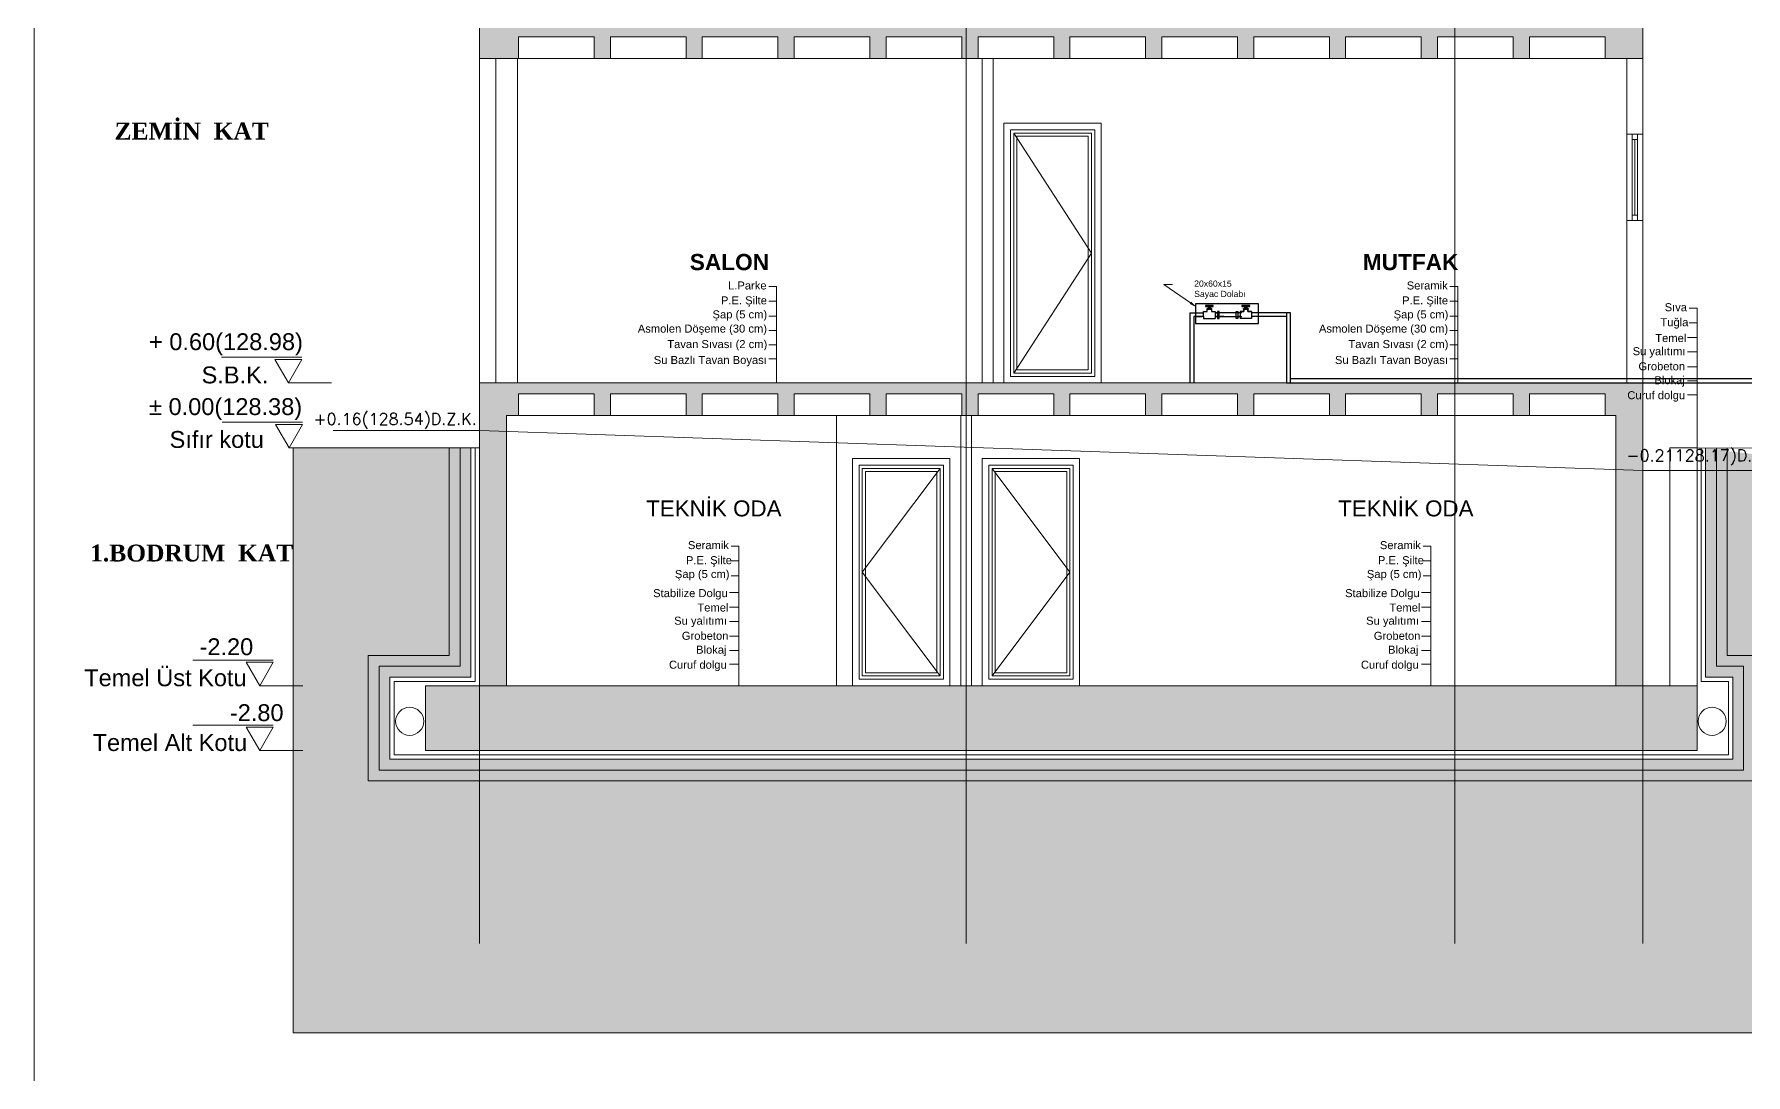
# Model space of a CAD drawing. Header units: millimetres. Extents: x 14753 to 45183, y 5640 to 19518.
# Drawn here: x 18019 to 19602, y 11766 to 12728 of the extents above; entities that cross this region are included whole.
import ezdxf
from ezdxf import colors
from ezdxf.entities.mleader import LeaderData, LeaderLine
from ezdxf.math import Vec2, Vec3

# ---------------------------------------------------------------- set-up
doc = ezdxf.new("R2010")
doc.units = ezdxf.units.MM
doc.layers.add('A_50_DİM', color=2, linetype='Continuous')
doc.layers.add('A_TXT_25_F', color=160, linetype='Continuous')
for name, color, linetype, lineweight in [('CERCEVE', 66, 'Continuous', 0), ('k tarama', 252, 'Continuous', 9), ('MATERIAL2', 1, 'Continuous', 20)]:
    doc.layers.add(name, color=color, linetype=linetype, lineweight=lineweight)
doc.styles.add('OLCU', font='romans.shx')
doc.styles.get("Standard").update_dxf_attribs({"font": 'arial.ttf'})

# ---------------------------------------------------------------- blocks, each defined once
blk = doc.blocks.new('kot1')
for p, q in [((578788.5013949978, 90039.10951766901), (578862.9744544147, 90039.10951766901)), ((578801.0013949977, 90015.45888257441), (578761.0013949977, 90015.45888257441))]:
    blk.add_line(p, q)
blk.add_lwpolyline([(578813.5013949977, 90037.10951766899), (578788.5013949978, 90037.10951766899), (578801.0013949977, 90015.45888257441)], close=True)
blk = doc.blocks.new('iski kesiti')
at = {"layer": 'k tarama'}
h = blk.add_hatch(dxfattribs=at)
h.set_pattern_fill('JIS_STN_2.5', color=256, scale=5)
h.set_pattern_definition([(45, (-366940.1222862817, -4535584.13996255), (-8.838834764831844, 8.838834764831844), []), (45, (-366931.2972862817, -4535584.13996255), (-8.838834764831844, 8.838834764831844), [6, -2.5])])
h.paths.add_polyline_path([(19489.74226241588, 13055.86003745068), (19419.74226241588, 13055.86003745068), (19419.74226241588, 13035.86003745068), (19404.74226241588, 13035.86003745068), (19404.74226241588, 13055.86003745068), (19334.74226241588, 13055.86003745068), (19334.74226241588, 13035.86003745068), (19319.74226241588, 13035.86003745068), (19319.74226241588, 13055.86003745068), (19249.74226241588, 13055.86003745068), (19249.74226241588, 13035.86003745068), (19234.74226241588, 13035.86003745068), (19234.74226241588, 13055.86003745068), (19164.74226241588, 13055.86003745068), (19164.74226241588, 13035.86003745068), (19149.74226241588, 13035.86003745068), (19149.74226241588, 13055.86003745068), (19079.74226241588, 13055.86003745068), (19079.74226241588, 13035.86003745068), (19064.74226241588, 13035.86003745068), (19064.74226241588, 13055.86003745068), (18994.74226241588, 13055.86003745068), (18994.74226241588, 13035.86003745068), (18979.74226241588, 13035.86003745068), (18979.74226241588, 13055.86003745068), (18909.74226241588, 13055.86003745068), (18909.74226241588, 13035.86003745068), (18894.74226241588, 13035.86003745068), (18894.74226241588, 13055.86003745068), (18824.74226241588, 13055.86003745068), (18824.74226241588, 13035.86003745068), (18813.74226241588, 13035.86003745068), (18813.74226241588, 13065.86003745068), (20009.74226241588, 13065.86003745068), (20009.74226241588, 13035.86003745068), (19999.74226241588, 13035.86003745068), (19999.74226241588, 13055.86003745068), (19929.74226241588, 13055.86003745068), (19929.74226241588, 13035.86003745068), (19914.74226241588, 13035.86003745068), (19914.74226241588, 13055.86003745068), (19844.74226241588, 13055.86003745068), (19844.74226241588, 13035.86003745068), (19829.74226241588, 13035.86003745068), (19829.74226241588, 13055.86003745068), (19759.74226241588, 13055.86003745068), (19759.74226241588, 13035.86003745068), (19744.74226241588, 13035.86003745068), (19744.74226241588, 13055.86003745068), (19674.74226241588, 13055.86003745068), (19674.74226241588, 13035.86003745068), (19659.74226241588, 13035.86003745068), (19659.74226241588, 13055.86003745068), (19589.74226241588, 13055.86003745068), (19589.74226241588, 13035.86003745068), (19574.74226241588, 13035.86003745068), (19574.74226241588, 13055.86003745068), (19504.74226241588, 13055.86003745068), (19504.74226241588, 13035.86003745068), (19489.74226241588, 13035.86003745068)])
h.paths.add_polyline_path([(19489.74226241588, 12725.86003745068), (19419.74226241588, 12725.86003745068), (19419.74226241588, 12705.86003745068), (19404.74226241588, 12705.86003745068), (19404.74226241588, 12725.86003745068), (19334.74226241588, 12725.86003745068), (19334.74226241588, 12705.86003745068), (19319.74226241588, 12705.86003745068), (19319.74226241588, 12725.86003745068), (19249.74226241588, 12725.86003745068), (19249.74226241588, 12705.86003745068), (19234.74226241588, 12705.86003745068), (19234.74226241588, 12725.86003745068), (19164.74226241588, 12725.86003745068), (19164.74226241588, 12705.86003745068), (19149.74226241588, 12705.86003745068), (19149.74226241588, 12725.86003745068), (19079.74226241588, 12725.86003745068), (19079.74226241588, 12705.86003745068), (19064.74226241588, 12705.86003745068), (19064.74226241588, 12725.86003745068), (18994.74226241588, 12725.86003745068), (18994.74226241588, 12705.86003745068), (18979.74226241588, 12705.86003745068), (18979.74226241588, 12725.86003745068), (18909.74226241588, 12725.86003745068), (18909.74226241588, 12705.86003745068), (18873.74226241588, 12705.86003745068), (18873.74226241588, 12735.86003745068), (19949.74226241588, 12735.86003745068), (19949.74226241588, 12705.86003745068), (19914.74226241588, 12705.86003745068), (19914.74226241588, 12725.86003745068), (19844.74226241588, 12725.86003745068), (19844.74226241588, 12705.86003745068), (19829.74226241588, 12705.86003745068), (19829.74226241588, 12725.86003745068), (19759.74226241588, 12725.86003745068), (19759.74226241588, 12705.86003745068), (19744.74226241588, 12705.86003745068), (19744.74226241588, 12725.86003745068), (19674.74226241588, 12725.86003745068), (19674.74226241588, 12705.86003745068), (19659.74226241588, 12705.86003745068), (19659.74226241588, 12725.86003745068), (19589.74226241588, 12725.86003745068), (19589.74226241588, 12705.86003745068), (19574.74226241588, 12705.86003745068), (19574.74226241588, 12725.86003745068), (19504.74226241588, 12725.86003745068), (19504.74226241588, 12705.86003745068), (19489.74226241588, 12705.86003745068)])
h.paths.add_polyline_path([(19489.74226241588, 12395.86003745068), (19419.74226241588, 12395.86003745068), (19419.74226241588, 12375.86003745068), (19404.74226241588, 12375.86003745068), (19404.74226241588, 12395.86003745068), (19334.74226241588, 12395.86003745068), (19334.74226241588, 12375.86003745068), (19319.74226241588, 12375.86003745068), (19319.74226241588, 12395.86003745068), (19249.74226241588, 12395.86003745068), (19249.74226241588, 12375.86003745068), (19234.74226241588, 12375.86003745068), (19234.74226241588, 12395.86003745068), (19164.74226241588, 12395.86003745068), (19164.74226241588, 12375.86003745068), (19149.74226241588, 12375.86003745068), (19149.74226241588, 12395.86003745068), (19079.74226241588, 12395.86003745068), (19079.74226241588, 12375.86003745068), (19064.74226241588, 12375.86003745068), (19064.74226241588, 12395.86003745068), (18994.74226241588, 12395.86003745068), (18994.74226241588, 12375.86003745068), (18979.74226241588, 12375.86003745068), (18979.74226241588, 12395.86003745068), (18909.74226241588, 12395.86003745068), (18909.74226241588, 12375.86003745068), (18898.74226241588, 12375.86003745068), (18898.74226241588, 12125.86003745068), (18873.74226241588, 12125.86003745068), (18873.74226241588, 12405.86003745068), (19949.74226241588, 12405.86003745068), (19949.74226241588, 12125.86003745068), (19924.74226241588, 12125.86003745068), (19924.74226241588, 12375.86003745068), (19914.74226241588, 12375.86003745068), (19914.74226241588, 12395.86003745068), (19844.74226241588, 12395.86003745068), (19844.74226241588, 12375.86003745068), (19829.74226241588, 12375.86003745068), (19829.74226241588, 12395.86003745068), (19759.74226241588, 12395.86003745068), (19759.74226241588, 12375.86003745068), (19744.74226241588, 12375.86003745068), (19744.74226241588, 12395.86003745068), (19674.74226241588, 12395.86003745068), (19674.74226241588, 12375.86003745068), (19659.74226241588, 12375.86003745068), (19659.74226241588, 12395.86003745068), (19589.74226241588, 12395.86003745068), (19589.74226241588, 12375.86003745068), (19574.74226241588, 12375.86003745068), (19574.74226241588, 12395.86003745068), (19504.74226241588, 12395.86003745068), (19504.74226241588, 12375.86003745068), (19489.74226241588, 12375.86003745068)])
h.paths.add_polyline_path([(18823.74226241588, 12065.86003745068), (18823.74226241588, 12125.86003745068), (19999.74226241588, 12125.86003745068), (19999.74226241588, 12065.86003745068)])
h = blk.add_hatch(dxfattribs=at)
h.set_pattern_fill('AR-CONC', color=256, scale=0.5)
h.set_pattern_definition([(50, (0, 0), (91.092334498002, -7.969542769451543), [9.525, -104.775]), (355, (0, 0), (-17.62171071248467, 95.52842261951758), [7.62, -83.820292085]), (100.4514446999999, (7.591003499999999, -0.66412675), (73.47062354517664, 87.55887595609754), [8.095004399999995, -89.04512229999997]), (46.1842, (0, 25.4), (135.5395204460649, -21.02116396636358), [14.2875, -157.1625]), (96.63555760999992, (11.29494999999997, 23.64825), (118.7020670257515, 123.7130622988607), [12.14251157, -133.56780408]), (351.18415117, (0, 25.4), (118.7020670324885, 123.7130622927663), [11.429983535, -125.72986596]), (21, (12.69999999999999, 19.05), (75.80719563456624, -51.1325990935438), [9.525, -104.775]), (326, (12.69999999999999, 19.05), (30.90101417382354, 92.09398306115962), [7.62, -83.82]), (71.45144499999999, (19.01726630000002, 14.78895005), (106.708209639358, 40.96138444295262), [8.0950044, -89.04496879999999]), (37.5, (0, 0), (1.544301625295908, 42.27751943657655), [0, -82.804, 0, -85.09, 0, -84.1375]), (7.499999999999999, (0, 0), (33.40983125515287, 50.09028740905975), [0, -48.51399999999999, 0, -80.899, 0, -32.0675]), (327.5, (-28.32100000000003, 0), (67.7952975834357, -2.864371996336721), [0, -31.75, 0, -99.06, 0, -131.445]), (317.5, (-41.02100000000001, 0), (74.06459069300902, 12.71324551666651), [0, -41.275, 0, -65.786, 0, -93.345])])
h.paths.add_polyline_path([(20126.60807132686, 12087.51067254567), (20114.10807132686, 12065.8600374511), (20101.60807132698, 12087.51067254567)], flags=16)
h.paths.add_polyline_path([(20126.60807132686, 12147.51067254567), (20114.10807132686, 12125.8600374511), (20101.60807132698, 12147.51067254567)], flags=16)
h.paths.add_polyline_path([(19932.58074294789, 12325.64247361626), (20097.15217155285, 12325.64247361626), (20097.15217155285, 12350.328187907), (19932.58074294789, 12350.328187907)], flags=9)
h.paths.add_polyline_path([(20080.76122178831, 12231.81214070166), (20272.59388074785, 12231.81214070166), (20272.59388074785, 12265.17630255137), (20080.76122178831, 12265.17630255137)], flags=24)
h.paths.add_polyline_path([(20089.64098598989, 12088.90686979626), (20147.27904874568, 12088.90686979626), (20147.27904874568, 12112.80168562163), (20089.64098598989, 12112.80168562163)], flags=24)
h.paths.add_polyline_path([(20118.15243127758, 12061.27699684714), (20269.00209021346, 12061.27699684714), (20269.00209021346, 12085.06008006679), (20118.15243127758, 12085.06008006679)], flags=24)
h.paths.add_polyline_path([(20117.70185411914, 12149.87782980982), (20175.33991687494, 12149.87782980982), (20175.33991687494, 12173.7726456352), (20117.70185411914, 12173.7726456352)], flags=24)
h.paths.add_polyline_path([(20122.55839098341, 12120.38795565872), (20282.24024637223, 12120.38795565872), (20282.24024637223, 12148.89573192066), (20122.55839098341, 12148.89573192066)], flags=24)
h.paths.add_polyline_path([(21074.90179887653, 12099.01104956152), (21266.73445783607, 12099.01104956152), (21266.73445783607, 12132.37521141123), (21074.90179887653, 12132.37521141123)], flags=9)
h.paths.add_polyline_path([(21075.58459699488, 11928.47590570701), (21226.43425593076, 11928.47590570701), (21226.43425593076, 11952.25898892665), (21075.58459699488, 11952.25898892665)], flags=9)
h.paths.add_polyline_path([(21174.42302007397, 12017.07673866969), (21232.06108282977, 12017.07673866969), (21232.06108282977, 12040.97155449507), (21174.42302007397, 12040.97155449507)], flags=9)
h.paths.add_polyline_path([(21146.68102629225, 12208.6656304293), (21241.95169477793, 12208.6656304293), (21241.95169477793, 12232.86372047023), (21146.68102629225, 12232.86372047023)], flags=9)
h.paths.add_polyline_path([(21067.03935604662, 11987.58686451859), (21226.72121143543, 11987.58686451859), (21226.72121143543, 12016.09464078053), (21067.03935604662, 12016.09464078053)], flags=9)
h.paths.add_polyline_path([(21200.74226241588, 12213.05894631054), (20504.74226241588, 12213.05894631054), (20504.74226241588, 12290.01944542257), (20027.74226241588, 12342.76392541744), (20027.74226241594, 12153.86003745068), (20052.74226241588, 12153.86003745068), (20052.74226241588, 12037.86003745068), (18770.74226241588, 12037.86003745068), (18770.74226241588, 12153.86003745068), (18845.74226241588, 12153.86003745068), (18845.74226241588, 12345.86003745068), (18701.33281097281, 12345.86003745068), (18701.33281097281, 11805.05894631147), (21200.74226241588, 11805.05894631147)])
h = blk.add_hatch(dxfattribs=at)
h.set_pattern_fill('GRAVEL', color=256)
h.set_pattern_definition([(228.0127875, (-372121.9697745561, -4537466.640490426), (-203.2000000159581, -228.5999999858178), [3.4172144, -338.30483639565]), (184.969741, (-372124.2557745562, -4537469.180490425), (304.799999879405, 25.40000144697924), [5.864047199999992, -580.5404889352391]), (132.5104471, (-372130.0977745562, -4537469.688490426), (254.0000001072749, -279.3999999024596), [4.1348152, -409.3472279409999]), (267.273689, (-372140.0037745561, -4537476.038490425), (25.40000005319725, 507.9999999973312), [5.340045199999993, -528.6643742573791]), (292.83365418, (-372140.2577745562, -4537481.372490426), (-127.0000000106341, 304.7999999955546), [5.236336999999993, -518.3980774534391]), (357.273689, (-372138.2257745562, -4537486.198490426), (-507.9999999973312, 25.40000005319728), [5.340045199999993, -528.6643742573791]), (37.69424047, (-372132.8917745561, -4537486.452490425), (-330.199999985359, -254.0000000190041), [7.061936599999999, -699.1311531424701]), (72.25532837, (-372127.3037745561, -4537482.134490425), (177.8000000477929, 558.7999999847885), [6.6671952, -660.0525660190499]), (121.42956562, (-372125.2717745561, -4537475.784490426), (-203.2000000288312, 330.1999999822602), [5.35813, -530.4554569871201]), (175.2363583, (-372128.0657745562, -4537471.212490427), (279.3999999959952, -25.40000004389256), [6.117132799999993, -299.7393694999995]), (222.3974378, (-372134.1617745562, -4537470.704490425), (-304.7999999902466, -279.4000000106399), [7.9107792, -783.1677251217699]), (138.81407483, (-372114.8577745561, -4537476.292490427), (-177.7999999893351, 152.4000000123918), [2.700045399999999, -267.30565824344]), (171.4692344, (-372116.8897745562, -4537474.514490426), (330.2000000088966, -50.79999994237343), [5.136819799999999, -508.5463899704]), (225, (-372121.9697745561, -4537473.752490426), (-3.6e-15, -25.40000000000239), [3.592093399999999, -32.32893108428]), (203.19859051, (-372123.7477745562, -4537470.704490425), (127.0000000034609, 50.79999999109333), [1.934413199999998, -191.5062236889397]), (291.80140949, (-372125.5257745561, -4537471.466490426), (-25.40000000531496, 76.19999999822872), [2.7356562, -134.0475299]), (30.96375653, (-372124.5097745562, -4537474.006490426), (76.20000000186383, 50.79999999721125), [4.443196599999993, -143.6629815290998]), (161.56505118, (-372120.6997745561, -4537471.720490426), (50.80000000132582, -25.39999999733753), [3.2128714, -77.10898116828]), (16.389540334, (-372140.2577745562, -4537471.466490426), (254.0000000000015, 76.20000000000243), [4.50088, -445.58826672539]), (70.34617594, (-372135.9397745561, -4537470.196490426), (-101.6000000092931, -279.3999999967041), [3.775989399999999, -373.822156782]), (293.19859051, (-372120.6997745561, -4537466.640490426), (-50.79999999113262, 127.0000000035528), [3.868800999999996, -189.5718358889397]), (343.61045967, (-372119.1757745561, -4537470.196490426), (-254.0000000053229, 76.19999998222859), [4.500879999999993, -445.5882667253995]), (339.44395478, (-372140.2577745562, -4537487.214490425), (-126.9999999999986, 50.8000000000021), [4.340351999999992, -212.6773431310598]), (294.7751406, (-372136.1937745562, -4537488.738490426), (-127.0000001511693, 279.3999999312726), [3.636721199999999, -360.0359338072]), (66.80140949, (-372120.4457745562, -4537492.040490426), (50.79999999202298, 127.000000003193), [3.868801, -189.57183588894]), (17.35402464, (-372118.9217745562, -4537488.484490427), (-330.1999999934302, -101.6000000213246), [4.2578274, -421.5237598019999]), (69.44395478, (-372132.8917745561, -4537492.040490426), (-50.8000000008846, -126.9999999996463), [2.170175999999999, -214.8475191310601]), (101.3099324739999, (-372121.9697745561, -4537492.040490426), (-25.400000000004, 101.6000000000037), [1.295145999999999, -128.21994964526]), (165.963756532, (-372122.2237745562, -4537490.770490427), (76.19999999999513, -25.39999999999865), [5.236337, -99.49054589069]), (186.00900596, (-372127.3037745561, -4537489.500490425), (253.9999999986537, 25.40000001329353), [4.852669999999992, -480.4136486333695]), (303.69006753, (-372124.5097745562, -4537476.292490427), (-25.40000000352969, 50.79999999823701), [3.663238799999999, -87.9177635968]), (353.15722659, (-372122.4777745562, -4537479.340490426), (431.8000000026568, -50.79999997739394), [6.395567599999999, -633.1600906503099]), (60.9453959, (-372116.1277745562, -4537480.102490426), (-101.6000000027968, -177.7999999984025), [2.615082399999999, -258.8939231811]), (90, (-372114.8577745561, -4537477.816490426), (-25.4, 25.4), [1.524, -23.876]), (120.25643716, (-372127.8117745562, -4537488.738490426), (101.5999999875716, -177.8000000070979), [3.5286696, -349.339407732]), (48.01278749999999, (-372129.5897745561, -4537485.690490426), (203.2000000167534, 228.599999985102), [6.8344288, -334.88762199565]), (0, (-372125.0177745562, -4537480.610490426), (25.4, 25.4), [6.604, -18.796]), (325.3048465, (-372118.4137745562, -4537480.610490426), (254.0000000962153, -177.7999998625458), [4.016095599999999, -397.5931672414]), (254.0546040999999, (-372115.1117745562, -4537482.896490425), (-25.39999999822557, -101.6000000004474), [3.698290799999999, -181.21650038772]), (207.64597536, (-372116.1277745562, -4537486.452490425), (-482.6000000177335, -253.9999999663075), [6.021450999999992, -596.124644229379]), (175.42607874, (-372121.4617745562, -4537489.246490426), (-330.1999999999883, 25.39999999999478), [6.370294599999999, -630.6584645624])])
h.paths.add_polyline_path([(20027.74226241588, 12345.86003745068), (20017.74226241588, 12345.86003745068), (20017.74226241594, 12143.86003745068), (20042.74226241588, 12143.86003745068), (20042.74226241588, 12047.86003745068), (18780.74226241588, 12047.86003745068), (18780.74226241588, 12143.86003745068), (18855.74226241588, 12143.86003745068), (18855.74226241588, 12345.86003745068), (18845.74226241588, 12345.86003745068), (18845.74226241588, 12153.86003745068), (18770.74226241588, 12153.86003745068), (18770.74226241588, 12037.86003745068), (20052.74226241588, 12037.86003745068), (20052.74226241588, 12153.86003745068), (20027.74226241594, 12153.86003745068)])
h = blk.add_hatch(dxfattribs=at)
h.set_pattern_fill('JIS_STN_2.5', color=256, scale=5)
h.set_pattern_definition([(45, (-372140.2577745562, -4537492.040490426), (-8.838834764831844, 8.838834764831844), []), (45, (-372131.4327745562, -4537492.040490426), (-8.838834764831844, 8.838834764831844), [6, -2.5])])
h.paths.add_polyline_path([(20017.74226241588, 12345.86003745068), (20007.74226241588, 12345.86003745068), (20007.74226241594, 12133.86003745068), (20032.74226241588, 12133.86003745068), (20032.74226241588, 12057.86003745068), (18790.74226241588, 12057.86003745068), (18790.74226241588, 12133.86003745068), (18865.74226241588, 12133.86003745068), (18865.74226241588, 12345.86003745068), (18855.74226241588, 12345.86003745068), (18855.74226241588, 12143.86003745068), (18780.74226241588, 12143.86003745068), (18780.74226241588, 12047.86003745068), (20042.74226241588, 12047.86003745068), (20042.74226241588, 12143.86003745068), (20017.74226241594, 12143.86003745068)])
for p, q in [((18873.74226241593, 11887.5398714384), (18873.74226241593, 13409.01192505751)), ((19323.74226241593, 11887.5398714384), (19323.74226241593, 13409.01192505751)), ((19775.74226241594, 11887.5398714384), (19775.74226241594, 13409.01192505751)), ((19949.74226241593, 11887.5398714384), (19949.74226241593, 13409.01192505751)), ((18873.74226241588, 12735.86003745068), (18873.74226241588, 12705.86003745068)), ((19949.74226241588, 12705.86003745068), (19949.74226241588, 12735.86003745068)), ((19949.74226241588, 12705.86003745068), (18873.74226241588, 12705.86003745068)), ((18873.74226241588, 12405.86003745068), (18873.74226241588, 12705.86003745068)), ((18888.74226241588, 12405.86003745068), (18888.74226241588, 12705.86003745068)), ((18908.74226241588, 12405.86003745068), (18908.74226241588, 12705.86003745068)), ((19338.74226241588, 12405.86003745068), (19338.74226241588, 12705.86003745068)), ((19348.74226241588, 12405.86003745068), (19348.74226241588, 12705.86003745068)), ((19934.74226241588, 12405.86003745068), (19934.74226241588, 12705.86003745068)), ((19949.74226241588, 12405.86003745068), (19949.74226241588, 12705.86003745068)), ((19939.74226241588, 12555.86003745068), (19939.74226241588, 12635.86003745068)), ((19944.74226241588, 12635.86003745068), (19944.74226241588, 12555.86003745068)), ((19939.74226241588, 12630.86003745068), (19944.74226241588, 12630.86003745068)), ((19942.24226241588, 12630.86003745068), (19942.24226241588, 12560.86003745068)), ((19944.74226241588, 12560.86003745068), (19939.74226241588, 12560.86003745068)), ((19148.43035647645, 12494.8991782926), (19141.19452097377, 12494.8991782926)), ((19148.43035647645, 12405.86003745068), (19148.43035647645, 12494.8991782926)), ((19778.43035647645, 12494.8991782926), (19771.19452097377, 12494.8991782926)), ((19778.43035647645, 12405.86003745068), (19778.43035647645, 12494.8991782926)), ((19148.43035647645, 12481.39395492524), (19141.19452097377, 12481.39395492524)), ((19778.43035647645, 12481.39395492524), (19771.19452097377, 12481.39395492524)), ((19999.7422624164, 12474.82125041075), (19992.50642691372, 12474.82125041075)), ((19999.74226241588, 12345.86003745068), (19999.7422624164, 12474.82125041075)), ((19148.43035647645, 12467.55137082003), (19141.19452097377, 12467.55137082003)), ((19148.43035647645, 12467.55137082003), (19141.19452097377, 12467.55137082003)), ((19778.43035647645, 12467.55137082003), (19771.19452097377, 12467.55137082003)), ((19778.43035647645, 12467.55137082003), (19771.19452097377, 12467.55137082003)), ((19999.7422624164, 12461.31602704338), (19992.50642691372, 12461.31602704338)), ((19148.43035647645, 12454.37500474788), (19141.19452097377, 12454.37500474788)), ((19148.43035647645, 12454.37500474788), (19141.19452097377, 12454.37500474788)), ((19778.43035647645, 12454.37500474788), (19771.19452097377, 12454.37500474788)), ((19778.43035647645, 12454.37500474788), (19771.19452097377, 12454.37500474788)), ((19999.74226241628, 12447.77289882302), (19991.05925981304, 12447.77289882302)), ((19999.74226241628, 12447.77289882302), (19991.05925981304, 12447.77289882302)), ((19999.74226241628, 12447.77289882302), (19991.05925981304, 12447.77289882302)), ((19148.43035647645, 12441.1986386748), (19141.19452097377, 12441.1986386748)), ((19148.43035647645, 12441.1986386748), (19141.19452097377, 12441.1986386748)), ((19148.43035647645, 12428.02227260172), (19141.19452097377, 12428.02227260172)), ((19148.43035647645, 12428.02227260172), (19141.19452097377, 12428.02227260172)), ((19778.43035647645, 12441.1986386748), (19771.19452097377, 12441.1986386748)), ((19778.43035647645, 12441.1986386748), (19771.19452097377, 12441.1986386748)), ((19778.43035647645, 12428.02227260172), (19771.19452097377, 12428.02227260172)), ((19778.43035647645, 12428.02227260172), (19771.19452097377, 12428.02227260172)), ((19999.74226241628, 12434.46846629586), (19991.05925981211, 12434.46846629493)), ((19999.74226241628, 12434.46846629586), (19991.05925981211, 12434.46846629493)), ((19999.74226241628, 12420.81654797587), (19991.05925981304, 12420.81654797494)), ((18873.74226241588, 12125.86003745068), (18873.74226241588, 12405.86003745068)), ((19949.74226241588, 12405.86003745068), (18873.74226241588, 12405.86003745068)), ((19949.74226241588, 12125.86003745068), (19949.74226241588, 12405.86003745068)), ((19999.74226241628, 12407.65569014102), (19991.05925981304, 12407.65569014102)), ((19999.74226241628, 12407.65569014102), (19991.05925981304, 12407.65569014102)), ((19999.74226241634, 12394.93277717009), (19991.0592598131, 12394.93277717009)), ((18898.74226241588, 12125.86003745068), (18898.74226241588, 12375.86003745068)), ((19924.74226241588, 12375.86003745068), (18898.74226241588, 12375.86003745068)), ((19203.74226241593, 12125.86003745068), (19203.74226241593, 12375.86003745068)), ((19318.74226241588, 12125.86003745068), (19318.74226241588, 12375.86003745068)), ((19328.74226241588, 12125.86003745068), (19328.74226241588, 12375.86003745068)), ((19924.74226241588, 12125.86003745068), (19924.74226241588, 12375.86003745068)), ((19113.606811114, 12254.82125041075), (19106.37097561132, 12254.82125041075)), ((19113.60681111348, 12125.86003745068), (19113.606811114, 12254.82125041075)), ((19753.606811114, 12254.82125041075), (19746.37097561132, 12254.82125041075)), ((19753.60681111348, 12125.86003745068), (19753.606811114, 12254.82125041075)), ((19113.606811114, 12241.31602704338), (19106.37097561132, 12241.31602704338)), ((19753.606811114, 12241.31602704338), (19746.37097561132, 12241.31602704338)), ((19113.606811114, 12227.47344293818), (19106.37097561132, 12227.47344293818)), ((19113.606811114, 12227.47344293818), (19106.37097561132, 12227.47344293818)), ((19753.606811114, 12227.47344293818), (19746.37097561132, 12227.47344293818)), ((19753.606811114, 12227.47344293818), (19746.37097561132, 12227.47344293818)), ((19113.60681111377, 12211.90972008556), (19104.92380851053, 12211.90972008556)), ((19753.60681111377, 12211.90972008556), (19744.92380851053, 12211.90972008556)), ((19113.60681111191, 12198.60528755933), (19104.92380850867, 12198.60528755933)), ((19113.60681111191, 12198.60528755933), (19104.92380850867, 12198.60528755933)), ((19113.60681111191, 12198.60528755933), (19104.92380850867, 12198.60528755933)), ((19753.60681111191, 12198.60528755933), (19744.92380850867, 12198.60528755933)), ((19753.60681111191, 12198.60528755933), (19744.92380850867, 12198.60528755933)), ((19753.60681111191, 12198.60528755933), (19744.92380850867, 12198.60528755933)), ((19113.60681111191, 12185.30085503217), (19104.92380850774, 12185.30085503124)), ((19113.60681111191, 12185.30085503217), (19104.92380850774, 12185.30085503124)), ((19753.60681111191, 12185.30085503217), (19744.92380850774, 12185.30085503124)), ((19753.60681111191, 12185.30085503217), (19744.92380850774, 12185.30085503124)), ((19113.60681111191, 12171.64893671218), (19104.92380850867, 12171.64893671125)), ((19113.60681111191, 12158.48807887733), (19104.92380850867, 12158.48807887733)), ((19113.60681111191, 12158.48807887733), (19104.92380850867, 12158.48807887733)), ((19753.60681111191, 12171.64893671218), (19744.92380850867, 12171.64893671125)), ((19753.60681111191, 12158.48807887733), (19744.92380850867, 12158.48807887733)), ((19753.60681111191, 12158.48807887733), (19744.92380850867, 12158.48807887733)), ((19113.60681111197, 12145.7651659064), (19104.92380850873, 12145.7651659064)), ((19753.60681111197, 12145.7651659064), (19744.92380850873, 12145.7651659064)), ((19999.74226241588, 12125.86003745068), (18823.74226241588, 12125.86003745068)), ((18823.74226241588, 12065.86003745068), (18823.74226241588, 12125.86003745068)), ((19999.74226241588, 12065.86003745068), (19999.74226241588, 12125.86003745068)), ((19999.74226241588, 12065.86003745068), (18823.74226241588, 12065.86003745068))]:
    blk.add_line(p, q, dxfattribs=at)
at = {"layer": 'k tarama', "ltscale": 10}
for p, q in [((19367.74226241588, 12636.86003745068), (19439.74226241588, 12525.86003745068)), ((19439.74226241588, 12525.86003745068), (19367.74226241588, 12414.86003745068)), ((19299.74226241588, 12326.86003745068), (19227.74226241588, 12230.86003745068)), ((19347.74226241588, 12326.86003745068), (19419.74226241588, 12230.86003745068)), ((19227.74226241588, 12230.86003745068), (19299.74226241588, 12134.86003745068)), ((19419.74226241588, 12230.86003745068), (19347.74226241588, 12134.86003745068))]:
    blk.add_line(p, q, dxfattribs=at)
at = {"layer": 'k tarama'}
for points in [[(18979.74226241588, 12705.86003745068), (18979.74226241588, 12725.86003745068), (18909.74226241588, 12725.86003745068), (18909.74226241588, 12705.86003745068)], [(19064.74226241588, 12705.86003745068), (19064.74226241588, 12725.86003745068), (18994.74226241588, 12725.86003745068), (18994.74226241588, 12705.86003745068)], [(19149.74226241588, 12705.86003745068), (19149.74226241588, 12725.86003745068), (19079.74226241588, 12725.86003745068), (19079.74226241588, 12705.86003745068)], [(19234.74226241588, 12705.86003745068), (19234.74226241588, 12725.86003745068), (19164.74226241588, 12725.86003745068), (19164.74226241588, 12705.86003745068)], [(19319.74226241588, 12705.86003745068), (19319.74226241588, 12725.86003745068), (19249.74226241588, 12725.86003745068), (19249.74226241588, 12705.86003745068)], [(19404.74226241588, 12705.86003745068), (19404.74226241588, 12725.86003745068), (19334.74226241588, 12725.86003745068), (19334.74226241588, 12705.86003745068)], [(19489.74226241588, 12705.86003745068), (19489.74226241588, 12725.86003745068), (19419.74226241588, 12725.86003745068), (19419.74226241588, 12705.86003745068)], [(19574.74226241588, 12705.86003745068), (19574.74226241588, 12725.86003745068), (19504.74226241588, 12725.86003745068), (19504.74226241588, 12705.86003745068)], [(19659.74226241588, 12705.86003745068), (19659.74226241588, 12725.86003745068), (19589.74226241588, 12725.86003745068), (19589.74226241588, 12705.86003745068)], [(19744.74226241588, 12705.86003745068), (19744.74226241588, 12725.86003745068), (19674.74226241588, 12725.86003745068), (19674.74226241588, 12705.86003745068)], [(19829.74226241588, 12705.86003745068), (19829.74226241588, 12725.86003745068), (19759.74226241588, 12725.86003745068), (19759.74226241588, 12705.86003745068)], [(19914.74226241588, 12705.86003745068), (19914.74226241588, 12725.86003745068), (19844.74226241588, 12725.86003745068), (19844.74226241588, 12705.86003745068)], [(18979.74226241588, 12375.86003745068), (18979.74226241588, 12395.86003745068), (18909.74226241588, 12395.86003745068), (18909.74226241588, 12375.86003745068)], [(19064.74226241588, 12375.86003745068), (19064.74226241588, 12395.86003745068), (18994.74226241588, 12395.86003745068), (18994.74226241588, 12375.86003745068)], [(19149.74226241588, 12375.86003745068), (19149.74226241588, 12395.86003745068), (19079.74226241588, 12395.86003745068), (19079.74226241588, 12375.86003745068)], [(19234.74226241588, 12375.86003745068), (19234.74226241588, 12395.86003745068), (19164.74226241588, 12395.86003745068), (19164.74226241588, 12375.86003745068)], [(19319.74226241588, 12375.86003745068), (19319.74226241588, 12395.86003745068), (19249.74226241588, 12395.86003745068), (19249.74226241588, 12375.86003745068)], [(19404.74226241588, 12375.86003745068), (19404.74226241588, 12395.86003745068), (19334.74226241588, 12395.86003745068), (19334.74226241588, 12375.86003745068)], [(19489.74226241588, 12375.86003745068), (19489.74226241588, 12395.86003745068), (19419.74226241588, 12395.86003745068), (19419.74226241588, 12375.86003745068)], [(19574.74226241588, 12375.86003745068), (19574.74226241588, 12395.86003745068), (19504.74226241588, 12395.86003745068), (19504.74226241588, 12375.86003745068)], [(19659.74226241588, 12375.86003745068), (19659.74226241588, 12395.86003745068), (19589.74226241588, 12395.86003745068), (19589.74226241588, 12375.86003745068)], [(19744.74226241588, 12375.86003745068), (19744.74226241588, 12395.86003745068), (19674.74226241588, 12395.86003745068), (19674.74226241588, 12375.86003745068)], [(19829.74226241588, 12375.86003745068), (19829.74226241588, 12395.86003745068), (19759.74226241588, 12395.86003745068), (19759.74226241588, 12375.86003745068)], [(19914.74226241588, 12375.86003745068), (19914.74226241588, 12395.86003745068), (19844.74226241588, 12395.86003745068), (19844.74226241588, 12375.86003745068)], [(21200.74226241588, 11805.05894631147), (18701.33281097281, 11805.05894631147), (18701.33281097281, 12345.86003745068), (18873.74226241588, 12345.86003745068)], [(20027.74226241588, 12345.86003745068), (20027.74226241594, 12153.86003745068), (20052.74226241588, 12153.86003745068), (20052.74226241588, 12037.86003745068), (18770.74226241588, 12037.86003745068), (18770.74226241588, 12153.86003745068), (18845.74226241588, 12153.86003745068), (18845.74226241588, 12345.86003745068)], [(20017.74226241588, 12345.86003745068), (20017.74226241594, 12143.86003745068), (20042.74226241588, 12143.86003745068), (20042.74226241588, 12047.86003745068), (18780.74226241588, 12047.86003745068), (18780.74226241588, 12143.86003745068), (18855.74226241588, 12143.86003745068), (18855.74226241588, 12345.86003745068)], [(20007.74226241588, 12345.86003745068), (20007.74226241594, 12133.86003745068), (20032.74226241588, 12133.86003745068), (20032.74226241588, 12057.86003745068), (18790.74226241588, 12057.86003745068), (18790.74226241588, 12133.86003745068), (18865.74226241588, 12133.86003745068), (18865.74226241588, 12345.86003745068)], [(20003.74226241588, 12345.86003745068), (20003.74226241594, 12129.86003745068), (20028.74226241588, 12129.86003745068), (20028.74226241588, 12061.86003745068), (18794.74226241588, 12061.86003745068), (18794.74226241588, 12129.86003745068), (18869.74226241588, 12129.86003745068), (18869.74226241588, 12345.86003745068)], [(19974.74226241588, 12125.86003745068), (19974.74226241588, 12125.86003745068), (19974.74226241588, 12345.86003745068), (19999.74226241588, 12345.86003745068), (19999.74226241588, 12125.86003745068), (19974.74226241588, 12125.86003745068)], [(19999.74226241594, 12345.86003745068), (20479.74226241588, 12343.92138843184)]]:
    blk.add_lwpolyline(points, dxfattribs=at)
for points in [[(19358.74226241588, 12405.86003745068), (19448.74226241588, 12405.86003745068), (19448.74226241588, 12645.86003745068), (19358.74226241588, 12645.86003745068)], [(19364.74226241588, 12639.86003745068), (19364.74226241588, 12411.86003745068), (19442.74226241588, 12411.86003745068), (19442.74226241588, 12639.86003745068)], [(19367.74226241588, 12636.86003745068), (19367.74226241588, 12414.86003745068), (19439.74226241588, 12414.86003745068), (19439.74226241588, 12636.86003745068)], [(19370.74226241588, 12633.86003745068), (19370.74226241588, 12417.86003745068), (19436.74226241588, 12417.86003745068), (19436.74226241588, 12633.86003745068)], [(19949.74226241588, 12555.86003745068), (19934.74226241588, 12555.86003745068), (19934.74226241588, 12635.86003745068), (19949.74226241588, 12635.86003745068)], [(19308.74226241588, 12125.86003745068), (19218.74226241588, 12125.86003745068), (19218.74226241588, 12335.86003745068), (19308.74226241588, 12335.86003745068)], [(19338.74226241588, 12125.86003745068), (19428.74226241588, 12125.86003745068), (19428.74226241588, 12335.86003745068), (19338.74226241588, 12335.86003745068)], [(19302.74226241588, 12329.86003745068), (19302.74226241588, 12131.86003745068), (19224.74226241588, 12131.86003745068), (19224.74226241588, 12329.86003745068)], [(19299.74226241588, 12326.86003745068), (19299.74226241588, 12134.86003745068), (19227.74226241588, 12134.86003745068), (19227.74226241588, 12326.86003745068)], [(19296.74226241588, 12323.86003745068), (19296.74226241588, 12137.86003745068), (19230.74226241588, 12137.86003745068), (19230.74226241588, 12323.86003745068)], [(19344.74226241588, 12329.86003745068), (19344.74226241588, 12131.86003745068), (19422.74226241588, 12131.86003745068), (19422.74226241588, 12329.86003745068)], [(19347.74226241588, 12326.86003745068), (19347.74226241588, 12134.86003745068), (19419.74226241588, 12134.86003745068), (19419.74226241588, 12326.86003745068)], [(19350.74226241588, 12323.86003745068), (19350.74226241588, 12137.86003745068), (19416.74226241588, 12137.86003745068), (19416.74226241588, 12323.86003745068)]]:
    blk.add_lwpolyline(points, close=True, dxfattribs=at)
at = {"layer": 'k tarama', "color": 4}
blk.add_lwpolyline([(18738.20116803818, 12361.86003745068), (18873.74226241588, 12361.86003745068), (19949.74226241588, 12324.86003745068), (20062.60074986913, 12324.86003745068)], dxfattribs=at)
at = {"layer": 'k tarama'}
for centre in [(18809.13207925041, 12092.9593071742), (20013.72970079095, 12092.9593071742)]:
    blk.add_circle(centre, 13, dxfattribs=at)
at = {"layer": 'k tarama', "xscale": -1}
for p in [(597497.9030256537, -77609.59884512331), (597498.5594934908, -77669.59884512331), (597471.394036888, -77889.59884512331), (597471.394036888, -77949.59884512331)]:
    blk.add_blockref('kot1', p, dxfattribs=at)
at = {"layer": 'k tarama'}
for s, height, p in [('Tuğla', 7.4, (19965.94525138044, 12458.25427498482)), ('+ 0.60(128.98)', 15.6, (18567.98711407633, 12436.1263291277, 574.2036407451214)), ('Temel', 7.4, (19961.12103489745, 12443.64260145929)), ('Su yalıtımı', 7.4, (19940.20484126027, 12431.46082010213)), ('S.B.K.', 15.6, (18616.63842382422, 12405.40528171509, 574.2036407451214)), ('Grobeton', 7.4, (19945.59583716752, 12417.50453735143)), ('Blokaj', 7.4, (19960.33526418073, 12404.63754244987)), ('Curuf dolgu', 7.4, (19935.31862025073, 12390.7702720575)), ('± 0.00(128.38)', 15.6, (18568.05056706397, 12376.1263291277, 574.2036407451214)), ('Sıfır kotu', 15.6, (18587.03150263755, 12345.7657665899, 574.2036407451214)), ('P.E. Şilte', 7.4, (19064.62050108163, 12238.25427498482)), ('P.E. Şilte', 7.4, (19704.62050108163, 12238.25427498482)), ('Stabilize Dolgu', 7.4, (19034.27517875226, 12207.77942272275)), ('Stabilize Dolgu', 7.4, (19674.27517875226, 12207.77942272275)), ('Su yalıtımı', 7.4, (19053.72271113848, 12182.29320883844)), ('Temel', 7.4, (19075.20726238593, 12194.47499019559)), ('Su yalıtımı', 7.4, (19693.72271113848, 12182.29320883844)), ('Temel', 7.4, (19715.20726238592, 12194.47499019559)), ('Grobeton', 7.4, (19060.79726052563, 12168.33692608773)), ('Grobeton', 7.4, (19700.79726052563, 12168.33692608773)), ('-2.20', 15.6, (18614.72295071667, 12154.1263291277, 574.2036407451214)), ('Blokaj', 7.4, (19073.99134848622, 12155.46993118618)), ('Blokaj', 7.4, (19713.99134848622, 12155.46993118618)), ('Temel Üst Kotu', 15.6, (18508.10811342875, 12125.40528171602, 574.2036407451214)), ('Curuf dolgu', 7.4, (19048.91031027329, 12141.60266079381)), ('Curuf dolgu', 7.4, (19688.91031027329, 12141.60266079381)), ('-2.80', 15.6, (18642.78381884593, 12093.15536911413, 459.3629125960972)), ('Temel Alt Kotu', 15.6, (18515.86590553663, 12065.49623286351, 459.3629125960972))]:
    blk.add_text(s, height=height, dxfattribs=at).set_placement(p)
at = {"layer": 'k tarama', "style": 'OLCU'}
for s, p in [('+0.16(128.54)D.Z.K.', (18720.21734178089, 12367.10039306432)), ('-0.21128.17)D.Z.K.', (19934.63788580545, 12333.35675933212))]:
    blk.add_text(s, height=10.80000000220025, dxfattribs=at).set_placement(p)
at = {"layer": 'k tarama'}
for s, insert, char_height, width, attachment_point in [('{\\fTimes New Roman|b1|i0|c162|p18;ZEMİN  KAT}', (18607.47937582194, 12646.49935973715, -0.0010915079240021), 15.6, 230.8503102549198, 2), ('{\\fArial|b1|i0|c162|p34;\\C0;SALON}', (19104.81823024619, 12525.09356283303), 15, 177.5771617345536, 2), ('{\\fArial|b1|i0|c162|p34;\\C0;MUTFAK}', (19734.81823024619, 12525.09356283303), 15, 177.5771617345536, 2), ('{\\C7;L.Parke}', (19139.1874094035, 12499.63469546568), 7.4, 53.89089732870428, 3), ('{\\C7;Seramik}', (19769.1874094035, 12499.63469546568), 7.4, 53.89089732870428, 3), ('{\\fArial|b0|i0|c162|p34;\\C7;P.E. Şilte}', (19139.49855690025, 12485.85839659162), 7.4, 45.53639769560044, 3), ('{\\fArial|b0|i0|c162|p34;\\C7;P.E. Şilte}', (19769.49855690024, 12485.85839659162), 7.4, 45.53639769560044, 3), ('Sıva', (19990.49931534345, 12479.55676758382), 7.4, 52.75160089202194, 3), ('{\\C7;Asmolen Döşeme (30 cm)}', (19139.56055965146, 12459.76810316369), 7.4, 121.8655772054926, 3), ('{\\fArial|b0|i0|c162|p34;\\C7;Şap (5 cm)}', (19139.7571853858, 12472.91140880529), 7.4, 52.75160089202194, 3), ('{\\C7;Asmolen Döşeme (30 cm)}', (19769.56055965146, 12459.76810316369), 7.4, 121.8655772054926, 3), ('{\\fArial|b0|i0|c162|p34;\\C7;Şap (5 cm)}', (19769.75718538579, 12472.91140880529), 7.4, 52.75160089202194, 3), ('{\\fArial|b0|i0|c162|p34;\\C7;Tavan Sıvası (2 cm)}', (19139.82166768488, 12445.44779120106), 7.4, 92.2450971010266, 3), ('{\\fArial|b0|i0|c162|p34;\\C7;Tavan Sıvası (2 cm)}', (19769.82166768488, 12445.44779120106), 7.4, 92.2450971010266, 3), ('{\\fArial|b0|i0|c162|p34;\\C7;Su Bazlı Tavan Boyası}', (19139.44166740926, 12430.76071983389), 7.4, 113.0952446000892, 3), ('{\\fArial|b0|i0|c162|p34;\\C7;Su Bazlı Tavan Boyası}', (19769.44166740926, 12430.76071983389), 7.4, 113.0952446000892, 3), ('TEKNİK ODA', (19090.41414271097, 12297.2149240328), 14.8, 355.1543234691073, 2), ('TEKNİK ODA', (19730.41414271097, 12297.2149240328), 14.8, 355.1543234691073, 2), ('{\\fTimes New Roman|b1|i0|c162|p18;1.BODRUM  KAT}', (18607.47937582194, 12256.33930833172, -0.0010915079240021), 15.6, 230.8503102549198, 2), ('Seramik', (19104.36386404105, 12259.55676758382), 7.4, 52.75160089202194, 3), ('Seramik', (19744.36386404105, 12259.55676758382), 7.4, 52.75160089202194, 3), ('{\\fArial|b0|i0|c162|p34;Şap (5 cm)}', (19104.93364002334, 12232.83348092343), 7.4, 52.75160089202194, 3), ('{\\fArial|b0|i0|c162|p34;Şap (5 cm)}', (19744.93364002334, 12232.83348092343), 7.4, 52.75160089202194, 3)]:
    blk.add_mtext(s, dxfattribs=dict(at, insert=insert, char_height=char_height, width=width, attachment_point=attachment_point))
blk = doc.blocks.new('THGHBNHG')
at = {"layer": 'A_50_DİM', "color": 1}
for p, q in [((7259.746434272223, 1388.81249581617, -1722.610922235364), (7272.627330700823, 1388.81249581617, -1722.610922235364)), ((7259.746434272223, 1388.81249581617, -1722.610922235364), (7259.746434272223, 1323.987947069668, -1722.610922235364)), ((7263.496434272223, 1385.235307722954, -1722.610922235364), (7263.496434272223, 1323.987947069668, -1722.610922235364)), ((7272.627330700823, 1385.235307722954, -1722.610922235364), (7263.496434272223, 1385.235307722954, -1722.610922235364)), ((7265.172991088547, 1385.235307723886, -1722.610922235364), (7271.314934673675, 1385.235307723886, -1722.610922235364)), ((7283.195364944593, 1388.81249581617, -1722.610922235364), (7285.343635142737, 1388.81249581617, -1722.610922235364)), ((7285.343635142737, 1388.81249581617, -1722.610922235364), (7283.195364944593, 1388.81249581617, -1722.610922235364)), ((7283.195364944593, 1385.235307722954, -1722.610922235364), (7285.343635142737, 1385.235307722954, -1722.610922235364)), ((7285.343635142737, 1385.235307722954, -1722.610922235364), (7283.195364944593, 1385.235307722954, -1722.610922235364)), ((7307.989014826671, 1388.81249581617, -1722.610922235364), (7287.020442061083, 1388.81249581617, -1722.610922235364)), ((7291.639517449731, 1388.81249581617, -1722.610922235364), (7287.020442061083, 1388.81249581617, -1722.610922235364)), ((7291.303477429742, 1385.235307722954, -1722.610922235364), (7287.020442061083, 1385.235307722954, -1722.610922235364)), ((7306.368744587482, 1388.81249581617, -1722.610922235364), (7304.220474389338, 1388.81249581617, -1722.610922235364)), ((7306.368744587482, 1385.235307722954, -1722.610922235364), (7304.220474389338, 1385.235307722954, -1722.610922235364))]:
    blk.add_line(p, q, dxfattribs=at)
at = {"layer": 'A_50_DİM', "color": 1, "elevation": -1722.610922235364}
for points in [[(7281.518558026248, 1395.543112405247), (7274.304137619168, 1395.543112405247), (7274.304137619168, 1394.630812514244), (7281.518558026248, 1394.630812514244)], [(7315.259971911975, 1395.543112405247), (7308.045551505827, 1395.543112405247), (7308.045551505827, 1394.630812514244), (7315.259971911975, 1394.630812514244)], [(7280.001565947154, 1392.264383876367), (7275.821129698262, 1392.264383876367), (7275.821129698262, 1392.690013854435), (7280.001565947154, 1392.690013854435)], [(7287.020442061083, 1390.028641317642), (7285.343635142737, 1390.028641317642), (7285.343635142737, 1383.593010988688), (7287.020442061083, 1383.593010988688)], [(7302.543667470992, 1390.028641317642), (7304.220474389338, 1390.028641317642), (7304.220474389338, 1383.593010988688), (7302.543667470992, 1383.593010988688)], [(7313.742979833813, 1392.264383876367), (7309.562543584921, 1392.264383876367), (7309.562543584921, 1392.690013854435), (7313.742979833813, 1392.690013854435)]]:
    blk.add_lwpolyline(points, close=True, dxfattribs=at)
for points in [[(7278.134922078767, 1393.582503114498), (7278.807227204509, 1393.582503114498), (7278.807227204509, 1392.690013854435), (7277.015468441837, 1392.690013854435), (7277.015468441837, 1393.582503114498), (7277.68777356665, 1393.582503114498)], [(7277.68777356665, 1393.422404162256), (7277.68777356665, 1394.630812514244)], [(7278.134922078767, 1394.630812514244), (7277.68777356665, 1394.630812514244)], [(7277.68777356665, 1393.422404162256), (7278.134922078767, 1393.422404162256)], [(7278.134922078767, 1393.422404162256), (7278.134922078767, 1394.630812514244)], [(7311.876335965426, 1393.582503114498), (7312.548641090238, 1393.582503114498), (7312.548641090238, 1392.690013854435), (7310.756882327566, 1392.690013854435), (7310.756882327566, 1393.582503114498), (7311.429187453308, 1393.582503114498)], [(7311.429187453308, 1393.422404162256), (7311.429187453308, 1394.630812514244)], [(7311.876335965426, 1394.630812514244), (7311.429187453308, 1394.630812514244)], [(7311.429187453308, 1393.422404162256), (7311.876335965426, 1393.422404162256)], [(7311.876335965426, 1393.422404162256), (7311.876335965426, 1394.630812514244)], [(7272.627330700823, 1390.028641317642), (7275.980944538445, 1390.028641317642), (7275.980944538445, 1392.264383876367), (7277.098815817343, 1392.264383876367), (7279.841751107902, 1392.264383876367), (7279.841751107902, 1390.028641317642), (7283.195364944593, 1390.028641317642), (7283.195364944593, 1383.593010988688)], [(7272.627330700823, 1390.028641317642), (7275.980944538445, 1390.028641317642), (7275.980944538445, 1392.264383876367), (7277.098815817343, 1392.264383876367), (7279.841751107902, 1392.264383876367), (7279.841751107902, 1390.028641317642), (7283.195364944593, 1390.028641317642), (7283.195364944593, 1383.593010988688)], [(7272.627330700823, 1385.235307722954), (7272.627330700823, 1390.028641317642)], [(7272.627330700823, 1385.235307722954), (7272.627330700823, 1383.593010988688)], [(7272.627330700823, 1383.593010988688), (7283.195364944593, 1383.593010988688)], [(7279.841751107902, 1392.264383876367), (7275.980944538445, 1392.264383876367)], [(7287.020442061083, 1385.235307722954), (7307.989014826671, 1385.235307722954)], [(7316.936778831252, 1390.028641317642), (7313.58316499363, 1390.028641317642), (7313.58316499363, 1392.264383876367), (7312.465293714733, 1392.264383876367), (7309.722358424173, 1392.264383876367), (7309.722358424173, 1390.028641317642), (7306.368744587482, 1390.028641317642), (7306.368744587482, 1383.593010988688)], [(7306.368744587482, 1390.028641317642), (7309.722358424173, 1390.028641317642), (7309.722358424173, 1392.264383876367), (7310.840229703069, 1392.264383876367), (7313.58316499363, 1392.264383876367), (7313.58316499363, 1390.028641317642), (7316.936778831252, 1390.028641317642), (7316.936778831252, 1383.593010988688)], [(7316.936778831252, 1383.593010988688), (7306.368744587482, 1383.593010988688)], [(7313.58316499363, 1392.264383876367), (7309.722358424173, 1392.264383876367)]]:
    blk.add_lwpolyline(points, dxfattribs=at)
at = {"layer": 'A_TXT_25_F'}
for p, q in [((7352.955047424796, 1388.81249581524, -1722.610922235364), (7316.936778831252, 1388.81249581524, -1722.610922235364)), ((7349.383224470454, 1385.235307722956, -1722.610922235364), (7316.936778831252, 1385.235307722956, -1722.610922235364)), ((7352.955047424796, 1323.987947069674, -1722.610922235364), (7352.955047424796, 1388.81249581524, -1722.610922235364))]:
    blk.add_line(p, q, dxfattribs=at)
at = {"layer": 'A_TXT_25_F', "color": 2, "elevation": -1722.610922235364}
blk.add_lwpolyline([(7323.273486258418, 1397.194438077486), (7264.978227245578, 1397.194438077486), (7264.978227245578, 1379.029369299276), (7323.273486258418, 1379.029369299276)], close=True, dxfattribs=at)
at = {"layer": 'A_TXT_25_F', "elevation": -1722.610922235364}
for points in [[(7349.383224470454, 1388.812495814944), (7349.383224470454, 1323.987947069674), (11012.82833093651, 1323.987947069036)], [(7352.955047424796, 1327.987947069674), (11009.25114284424, 1327.987947069034)]]:
    blk.add_lwpolyline(points, dxfattribs=at)
at = {"layer": 'MATERIAL2', "ltscale": 5}
ml = blk.add_multileader_mtext('Standard', dxfattribs=at)
ml.set_content('{\\f@Arial Unicode MS|b0|i0|c162|p34;20x60x15 ^JSayac Dolab}ı{\\f@Arial Unicode MS|b0|i0|c162|p34; }', color=256)
ml.set_leader_properties()
ml.build(insert=Vec2(0, 0))
ml.multileader.update_dxf_attribs({"text_right_attachment_type": 6, "dogleg_length": 0.36, "arrow_head_size": 7.154376185804278, "scale": 10})
ctx = ml.context
ctx.base_point, ctx.scale, ctx.char_height, ctx.arrow_head_size, ctx.landing_gap_size, ctx.plane_origin = Vec3(7243.8639538972, 1414.956178639686, -1722.610922235364), 10, 5.723500948643422, 7.154376185804278, 20, Vec3(4772.161905913832, 1451.286170665733, -1722.610922235364)
ctx.right_attachment = 6
notes = []
notes.append((ctx, [(1, (1, 1, 0), (7235.642258585388, 1414.956178639686, -1722.610922235364), (1, 0), 8.221695311812798, [(0, [(7266.276755738029, 1393.951886755085, -1722.610922235364)], 0, [])])]))
ctx.mtext.insert, ctx.mtext.width, ctx.mtext.flow_direction = Vec3(7263.863953897199, 1418.657323864321, -1722.610922235364), 57.2154884141568, 5
for ctx, leaders in notes:
    for number, flags, end, landing, length, lines in leaders:
        leader = LeaderData()
        leader.index, (leader.has_last_leader_line, leader.has_dogleg_vector, leader.attachment_direction) = number, flags
        leader.last_leader_point, leader.dogleg_vector, leader.dogleg_length = Vec3(end), Vec3(landing), length
        for number, points, colour, breaks in lines:
            line = LeaderLine()
            line.index, line.vertices, line.color, line.breaks = number, Vec3.list(points), colors.encode_raw_color(colour), breaks
            leader.lines.append(line)
        ctx.leaders.append(leader)

msp = doc.modelspace()

# ---------------------------------------------------------------- linework, layer by layer
at = {"layer": 'CERCEVE'}
msp.add_lwpolyline([(18018.68565711851, 10501.96896854292), (18018.68576771715, 14266.96660587813), (23396.6288394949, 14266.96691013457), (23396.62872889626, 10501.96896854292)], close=True, dxfattribs=at)

# ---------------------------------------------------------------- block references
at = {"layer": 'k tarama'}
for name, p in [('iski kesiti', (-443.1592805485415, 0)), ('THGHBNHG', (11827.66605505741, 11081.872090381, 1722.610922235364))]:
    msp.add_blockref(name, p, dxfattribs=at)

doc.saveas('drawing.dxf')
